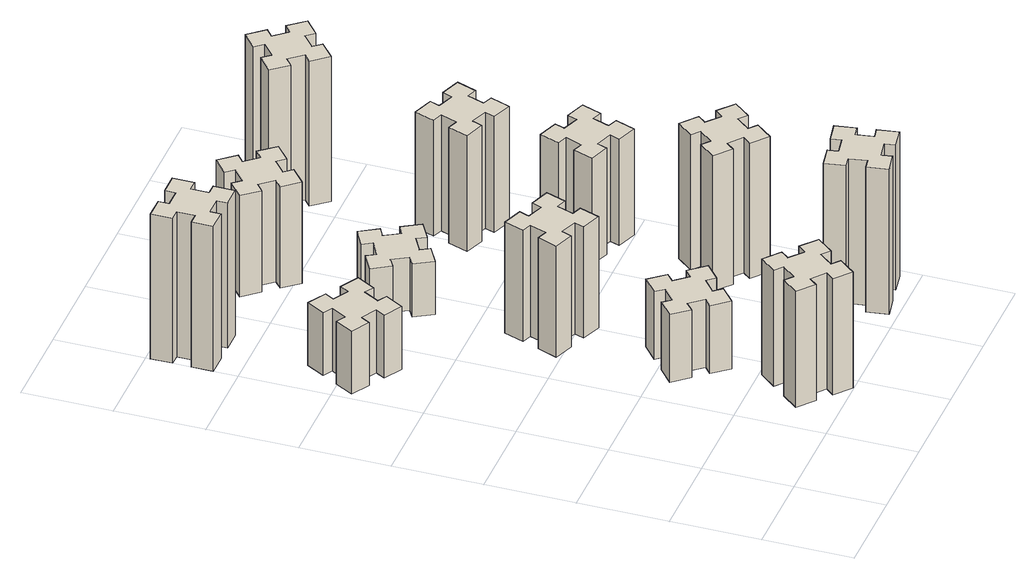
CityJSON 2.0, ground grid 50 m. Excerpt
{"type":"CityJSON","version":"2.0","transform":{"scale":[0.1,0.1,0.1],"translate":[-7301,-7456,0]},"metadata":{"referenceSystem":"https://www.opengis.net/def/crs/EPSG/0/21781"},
"CityObjects":{
"building1":{"type":"Building","attributes":{"class":"1000","function":"1000","usage":"1000","yearOfConstruction":2016,"roofType":"1000","measuredHeight":72,"storeysAboveGround":30,"storeysBelowGround":0},"geometry":[{"type":"Solid","lod":"1","boundaries":[[[[0,1,2,3,4,5,6,7,8,9,10,11,12,13,14,15,16,17,18,19]],[[17,16,20,21]],[[16,15,22,20]],[[15,14,23,22]],[[14,13,24,23]],[[13,12,25,24]],[[12,11,26,25]],[[11,10,27,26]],[[10,9,28,27]],[[9,8,29,28]],[[8,7,30,29]],[[7,6,31,30]],[[6,5,32,31]],[[5,4,33,32]],[[4,3,34,33]],[[3,2,35,34]],[[2,1,36,35]],[[1,0,37,36]],[[0,19,38,37]],[[19,18,39,38]],[[18,17,21,39]],[[24,25,26,27,28,29,30,31,32,33,34,35,36,37,38,39,21,20,22,23]]]]}]},
"building2":{"type":"Building","attributes":{"class":"1000","function":"1000","usage":"1000","yearOfConstruction":2016,"roofType":"1000","measuredHeight":39,"storeysAboveGround":30,"storeysBelowGround":0},"geometry":[{"type":"Solid","lod":"1","boundaries":[[[[40,41,42,43,44,45,46,47,48,49,50,51,52,53,54,55,56,57,58,59]],[[57,56,60,61]],[[56,55,62,60]],[[55,54,63,62]],[[54,53,64,63]],[[53,52,65,64]],[[52,51,66,65]],[[51,50,67,66]],[[50,49,68,67]],[[49,48,69,68]],[[48,47,70,69]],[[47,46,71,70]],[[46,45,72,71]],[[45,44,73,72]],[[44,43,74,73]],[[43,42,75,74]],[[42,41,76,75]],[[41,40,77,76]],[[40,59,78,77]],[[59,58,79,78]],[[58,57,61,79]],[[64,65,66,67,68,69,70,71,72,73,74,75,76,77,78,79,61,60,62,63]]]]}]},
"building3":{"type":"Building","attributes":{"class":"1000","function":"1000","usage":"1000","yearOfConstruction":2016,"roofType":"1000","measuredHeight":90,"storeysAboveGround":30,"storeysBelowGround":0},"geometry":[{"type":"Solid","lod":"1","boundaries":[[[[80,81,82,83,84,85,86,87,88,89,90,91,92,93,94,95,96,97,98,99]],[[97,96,100,101]],[[96,95,102,100]],[[95,94,103,102]],[[94,93,104,103]],[[93,92,105,104]],[[92,91,106,105]],[[91,90,107,106]],[[90,89,108,107]],[[89,88,109,108]],[[88,87,110,109]],[[87,86,111,110]],[[86,85,112,111]],[[85,84,113,112]],[[84,83,114,113]],[[83,82,115,114]],[[82,81,116,115]],[[81,80,117,116]],[[80,99,118,117]],[[99,98,119,118]],[[98,97,101,119]],[[104,105,106,107,108,109,110,111,112,113,114,115,116,117,118,119,101,100,102,103]]]]}]},
"building4":{"type":"Building","attributes":{"class":"1000","function":"1000","usage":"1000","yearOfConstruction":2016,"roofType":"1000","measuredHeight":42,"storeysAboveGround":30,"storeysBelowGround":0},"geometry":[{"type":"Solid","lod":"1","boundaries":[[[[120,121,122,123,124,125,126,127,128,129,130,131,132,133,134,135,136,137,138,139]],[[137,136,140,141]],[[136,135,142,140]],[[135,134,143,142]],[[134,133,144,143]],[[133,132,145,144]],[[132,131,146,145]],[[131,130,147,146]],[[130,129,148,147]],[[129,128,149,148]],[[128,127,150,149]],[[127,126,151,150]],[[126,125,152,151]],[[125,124,153,152]],[[124,123,154,153]],[[123,122,155,154]],[[122,121,156,155]],[[121,120,157,156]],[[120,139,158,157]],[[139,138,159,158]],[[138,137,141,159]],[[144,145,146,147,148,149,150,151,152,153,154,155,156,157,158,159,141,140,142,143]]]]}]},
"building5":{"type":"Building","attributes":{"class":"1000","function":"1000","usage":"1000","yearOfConstruction":2016,"roofType":"1000","measuredHeight":69,"storeysAboveGround":30,"storeysBelowGround":0},"geometry":[{"type":"Solid","lod":"1","boundaries":[[[[160,161,162,163,164,165,166,167,168,169,170,171,172,173,174,175,176,177,178,179]],[[177,176,180,181]],[[176,175,182,180]],[[175,174,183,182]],[[174,173,184,183]],[[173,172,185,184]],[[172,171,186,185]],[[171,170,187,186]],[[170,169,188,187]],[[169,168,189,188]],[[168,167,190,189]],[[167,166,191,190]],[[166,165,192,191]],[[165,164,193,192]],[[164,163,194,193]],[[163,162,195,194]],[[162,161,196,195]],[[161,160,197,196]],[[160,179,198,197]],[[179,178,199,198]],[[178,177,181,199]],[[184,185,186,187,188,189,190,191,192,193,194,195,196,197,198,199,181,180,182,183]]]]}]},
"building6":{"type":"Building","attributes":{"class":"1000","function":"1000","usage":"1000","yearOfConstruction":2016,"roofType":"1000","measuredHeight":33,"storeysAboveGround":30,"storeysBelowGround":0},"geometry":[{"type":"Solid","lod":"1","boundaries":[[[[200,201,202,203,204,205,206,207,208,209,210,211,212,213,214,215,216,217,218,219]],[[217,216,220,221]],[[216,215,222,220]],[[215,214,223,222]],[[214,213,224,223]],[[213,212,225,224]],[[212,211,226,225]],[[211,210,227,226]],[[210,209,228,227]],[[209,208,229,228]],[[208,207,230,229]],[[207,206,231,230]],[[206,205,232,231]],[[205,204,233,232]],[[204,203,234,233]],[[203,202,235,234]],[[202,201,236,235]],[[201,200,237,236]],[[200,219,238,237]],[[219,218,239,238]],[[218,217,221,239]],[[224,225,226,227,228,229,230,231,232,233,234,235,236,237,238,239,221,220,222,223]]]]}]},
"building7":{"type":"Building","attributes":{"class":"1000","function":"1000","usage":"1000","yearOfConstruction":2016,"roofType":"1000","measuredHeight":90,"storeysAboveGround":30,"storeysBelowGround":0},"geometry":[{"type":"Solid","lod":"1","boundaries":[[[[240,241,242,243,244,245,246,247,248,249,250,251,252,253,254,255,256,257,258,259]],[[257,256,260,261]],[[256,255,262,260]],[[255,254,263,262]],[[254,253,264,263]],[[253,252,265,264]],[[252,251,266,265]],[[251,250,267,266]],[[250,249,268,267]],[[249,248,269,268]],[[248,247,270,269]],[[247,246,271,270]],[[246,245,272,271]],[[245,244,273,272]],[[244,243,274,273]],[[243,242,275,274]],[[242,241,276,275]],[[241,240,277,276]],[[240,259,278,277]],[[259,258,279,278]],[[258,257,261,279]],[[264,265,266,267,268,269,270,271,272,273,274,275,276,277,278,279,261,260,262,263]]]]}]},
"building8":{"type":"Building","attributes":{"class":"1000","function":"1000","usage":"1000","yearOfConstruction":2016,"roofType":"1000","measuredHeight":63,"storeysAboveGround":30,"storeysBelowGround":0},"geometry":[{"type":"Solid","lod":"1","boundaries":[[[[280,281,282,283,284,285,286,287,288,289,290,291,292,293,294,295,296,297,298,299]],[[297,296,300,301]],[[296,295,302,300]],[[295,294,303,302]],[[294,293,304,303]],[[293,292,305,304]],[[292,291,306,305]],[[291,290,307,306]],[[290,289,308,307]],[[289,288,309,308]],[[288,287,310,309]],[[287,286,311,310]],[[286,285,312,311]],[[285,284,313,312]],[[284,283,314,313]],[[283,282,315,314]],[[282,281,316,315]],[[281,280,317,316]],[[280,299,318,317]],[[299,298,319,318]],[[298,297,301,319]],[[304,305,306,307,308,309,310,311,312,313,314,315,316,317,318,319,301,300,302,303]]]]}]},
"building9":{"type":"Building","attributes":{"class":"1000","function":"1000","usage":"1000","yearOfConstruction":2016,"roofType":"1000","measuredHeight":84,"storeysAboveGround":30,"storeysBelowGround":0},"geometry":[{"type":"Solid","lod":"1","boundaries":[[[[320,321,322,323,324,325,326,327,328,329,330,331,332,333,334,335,336,337,338,339]],[[337,336,340,341]],[[336,335,342,340]],[[335,334,343,342]],[[334,333,344,343]],[[333,332,345,344]],[[332,331,346,345]],[[331,330,347,346]],[[330,329,348,347]],[[329,328,349,348]],[[328,327,350,349]],[[327,326,351,350]],[[326,325,352,351]],[[325,324,353,352]],[[324,323,354,353]],[[323,322,355,354]],[[322,321,356,355]],[[321,320,357,356]],[[320,339,358,357]],[[339,338,359,358]],[[338,337,341,359]],[[344,345,346,347,348,349,350,351,352,353,354,355,356,357,358,359,341,340,342,343]]]]}]},
"building10":{"type":"Building","attributes":{"class":"1000","function":"1000","usage":"1000","yearOfConstruction":2016,"roofType":"1000","measuredHeight":66,"storeysAboveGround":30,"storeysBelowGround":0},"geometry":[{"type":"Solid","lod":"1","boundaries":[[[[360,361,362,363,364,365,366,367,368,369,370,371,372,373,374,375,376,377,378,379]],[[377,376,380,381]],[[376,375,382,380]],[[375,374,383,382]],[[374,373,384,383]],[[373,372,385,384]],[[372,371,386,385]],[[371,370,387,386]],[[370,369,388,387]],[[369,368,389,388]],[[368,367,390,389]],[[367,366,391,390]],[[366,365,392,391]],[[365,364,393,392]],[[364,363,394,393]],[[363,362,395,394]],[[362,361,396,395]],[[361,360,397,396]],[[360,379,398,397]],[[379,378,399,398]],[[378,377,381,399]],[[384,385,386,387,388,389,390,391,392,393,394,395,396,397,398,399,381,380,382,383]]]]}]},
"building11":{"type":"Building","attributes":{"class":"1000","function":"1000","usage":"1000","yearOfConstruction":2016,"roofType":"1000","measuredHeight":72,"storeysAboveGround":30,"storeysBelowGround":0},"geometry":[{"type":"Solid","lod":"1","boundaries":[[[[400,401,402,403,404,405,406,407,408,409,410,411,412,413,414,415,416,417,418,419]],[[417,416,420,421]],[[416,415,422,420]],[[415,414,423,422]],[[414,413,424,423]],[[413,412,425,424]],[[412,411,426,425]],[[411,410,427,426]],[[410,409,428,427]],[[409,408,429,428]],[[408,407,430,429]],[[407,406,431,430]],[[406,405,432,431]],[[405,404,433,432]],[[404,403,434,433]],[[403,402,435,434]],[[402,401,436,435]],[[401,400,437,436]],[[400,419,438,437]],[[419,418,439,438]],[[418,417,421,439]],[[424,425,426,427,428,429,430,431,432,433,434,435,436,437,438,439,421,420,422,423]]]]}]},
"building12":{"type":"Building","attributes":{"class":"1000","function":"1000","usage":"1000","yearOfConstruction":2016,"roofType":"1000","measuredHeight":90,"storeysAboveGround":30,"storeysBelowGround":0},"geometry":[{"type":"Solid","lod":"1","boundaries":[[[[440,441,442,443,444,445,446,447,448,449,450,451,452,453,454,455,456,457,458,459]],[[457,456,460,461]],[[456,455,462,460]],[[455,454,463,462]],[[454,453,464,463]],[[453,452,465,464]],[[452,451,466,465]],[[451,450,467,466]],[[450,449,468,467]],[[449,448,469,468]],[[448,447,470,469]],[[447,446,471,470]],[[446,445,472,471]],[[445,444,473,472]],[[444,443,474,473]],[[443,442,475,474]],[[442,441,476,475]],[[441,440,477,476]],[[440,459,478,477]],[[459,458,479,478]],[[458,457,461,479]],[[464,465,466,467,468,469,470,471,472,473,474,475,476,477,478,479,461,460,462,463]]]]}]}
},
"vertices":[
[806,193,0],[883,129,0],[844,83,0],[936,6,0],[1013,98,0],[967,136,0],[1032,213,0],[1078,174,0],[1155,266,0],[1063,343,0],[1024,297,0],[948,362,0],[986,408,0],[894,485,0],[817,393,0],[863,354,0],[799,278,0],[753,316,0],[676,224,0],[768,147,0],[799,278,720],[753,316,720],[863,354,720],[817,393,720],[894,485,720],[986,408,720],[948,362,720],[1024,297,720],[1063,343,720],[1155,266,720],[1078,174,720],[1032,213,720],[967,136,720],[1013,98,720],[936,6,720],[844,83,720],[883,129,720],[806,193,720],[768,147,720],[676,224,720],
[346,2367,0],[396,2454,0],[448,2424,0],[508,2528,0],[404,2588,0],[374,2536,0],[287,2586,0],[317,2638,0],[213,2698,0],[153,2594,0],[205,2564,0],[155,2477,0],[103,2507,0],[43,2403,0],[147,2343,0],[177,2395,0],[264,2345,0],[234,2293,0],[338,2233,0],[398,2337,0],[264,2345,390],[234,2293,390],[177,2395,390],[147,2343,390],[43,2403,390],[103,2507,390],[155,2477,390],[205,2564,390],[153,2594,390],[213,2698,390],[317,2638,390],[287,2586,390],[374,2536,390],[404,2588,390],[508,2528,390],[448,2424,390],[396,2454,390],[346,2367,390],[398,2337,390],[338,2233,390],
[285,3255,0],[285,3355,0],[345,3355,0],[345,3475,0],[225,3475,0],[225,3415,0],[125,3415,0],[125,3475,0],[5,3475,0],[5,3355,0],[65,3355,0],[65,3255,0],[5,3255,0],[5,3135,0],[125,3135,0],[125,3195,0],[225,3195,0],[225,3135,0],[345,3135,0],[345,3255,0],[225,3195,900],[225,3135,900],[125,3195,900],[125,3135,900],[5,3135,900],[5,3255,900],[65,3255,900],[65,3355,900],[5,3355,900],[5,3475,900],[125,3475,900],[125,3415,900],[225,3415,900],[225,3475,900],[345,3475,900],[345,3355,900],[285,3355,900],[285,3255,900],[345,3255,900],[345,3135,900],
[883,1002,0],[806,937,0],[768,983,0],[676,906,0],[753,814,0],[799,853,0],[863,776,0],[817,738,0],[894,646,0],[986,723,0],[948,769,0],[1024,833,0],[1063,787,0],[1155,864,0],[1078,956,0],[1032,918,0],[967,994,0],[1013,1033,0],[936,1125,0],[844,1048,0],[967,994,420],[1013,1033,420],[1032,918,420],[1078,956,420],[1155,864,420],[1063,787,420],[1024,833,420],[948,769,420],[986,723,420],[894,646,420],[817,738,420],[863,776,420],[799,853,420],[753,814,420],[676,906,420],[768,983,420],[806,937,420],[883,1002,420],[844,1048,420],[936,1125,420],
[1002,1541,0],[1036,1635,0],[1092,1614,0],[1133,1727,0],[1020,1768,0],[1000,1712,0],[906,1746,0],[927,1802,0],[814,1843,0],[773,1730,0],[829,1710,0],[795,1616,0],[739,1637,0],[697,1524,0],[810,1483,0],[831,1539,0],[925,1505,0],[904,1449,0],[1017,1407,0],[1058,1520,0],[925,1505,690],[904,1449,690],[831,1539,690],[810,1483,690],[697,1524,690],[739,1637,690],[795,1616,690],[829,1710,690],[773,1730,690],[814,1843,690],[927,1802,690],[906,1746,690],[1000,1712,690],[1020,1768,690],[1133,1727,690],[1092,1614,690],[1036,1635,690],[1002,1541,690],[1058,1520,690],[1017,1407,690],
[795,2454,0],[845,2367,0],[793,2337,0],[853,2233,0],[957,2293,0],[927,2345,0],[1014,2395,0],[1044,2343,0],[1148,2403,0],[1088,2507,0],[1036,2477,0],[986,2564,0],[1038,2594,0],[978,2698,0],[874,2638,0],[904,2586,0],[817,2536,0],[787,2588,0],[683,2528,0],[743,2424,0],[817,2536,330],[787,2588,330],[904,2586,330],[874,2638,330],[978,2698,330],[1038,2594,330],[986,2564,330],[1036,2477,330],[1088,2507,330],[1148,2403,330],[1044,2343,330],[1014,2395,330],[927,2345,330],[957,2293,330],[853,2233,330],[793,2337,330],[845,2367,330],[795,2454,330],[743,2424,330],[683,2528,330],
[1785,362,0],[1687,345,0],[1677,404,0],[1558,383,0],[1579,265,0],[1638,275,0],[1656,177,0],[1597,167,0],[1617,48,0],[1736,69,0],[1725,128,0],[1824,146,0],[1834,87,0],[1952,107,0],[1931,226,0],[1872,215,0],[1855,314,0],[1914,324,0],[1893,442,0],[1775,421,0],[1855,314,900],[1914,324,900],[1872,215,900],[1931,226,900],[1952,107,900],[1834,87,900],[1824,146,900],[1725,128,900],[1736,69,900],[1617,48,900],[1597,167,900],[1656,177,900],[1638,275,900],[1579,265,900],[1558,383,900],[1677,404,900],[1687,345,900],[1785,362,900],[1775,421,900],[1893,442,900],
[1032,3238,0],[967,3314,0],[1013,3353,0],[936,3445,0],[844,3368,0],[883,3322,0],[806,3257,0],[768,3303,0],[676,3226,0],[753,3134,0],[799,3173,0],[863,3096,0],[817,3058,0],[894,2966,0],[986,3043,0],[948,3089,0],[1024,3153,0],[1063,3107,0],[1155,3184,0],[1078,3276,0],[1024,3153,630],[1063,3107,630],[948,3089,630],[986,3043,630],[894,2966,630],[817,3058,630],[863,3096,630],[799,3173,630],[753,3134,630],[676,3226,630],[768,3303,630],[806,3257,630],[883,3322,630],[844,3368,630],[936,3445,630],[1013,3353,630],[967,3314,630],[1032,3238,630],[1078,3276,630],[1155,3184,630],
[1807,876,0],[1872,953,0],[1918,914,0],[1995,1006,0],[1903,1083,0],[1864,1037,0],[1788,1102,0],[1826,1148,0],[1734,1225,0],[1657,1133,0],[1703,1094,0],[1639,1018,0],[1593,1056,0],[1516,964,0],[1608,887,0],[1646,933,0],[1723,869,0],[1684,823,0],[1776,746,0],[1853,838,0],[1723,869,840],[1684,823,840],[1646,933,840],[1608,887,840],[1516,964,840],[1593,1056,840],[1639,1018,840],[1703,1094,840],[1657,1133,840],[1734,1225,840],[1826,1148,840],[1788,1102,840],[1864,1037,840],[1903,1083,840],[1995,1006,840],[1918,914,840],[1872,953,840],[1807,876,840],[1853,838,840],[1776,746,840],
[1840,1812,0],[1746,1846,0],[1767,1902,0],[1654,1943,0],[1613,1830,0],[1669,1810,0],[1635,1716,0],[1579,1737,0],[1537,1624,0],[1650,1583,0],[1671,1639,0],[1765,1605,0],[1744,1549,0],[1857,1507,0],[1898,1620,0],[1842,1641,0],[1876,1735,0],[1932,1714,0],[1973,1827,0],[1860,1868,0],[1876,1735,660],[1932,1714,660],[1842,1641,660],[1898,1620,660],[1857,1507,660],[1744,1549,660],[1765,1605,660],[1671,1639,660],[1650,1583,660],[1537,1624,660],[1579,1737,660],[1635,1716,660],[1669,1810,660],[1613,1830,660],[1654,1943,660],[1767,1902,660],[1746,1846,660],[1840,1812,660],[1860,1868,660],[1973,1827,660],
[1740,2452,0],[1646,2486,0],[1667,2542,0],[1554,2583,0],[1513,2470,0],[1569,2450,0],[1535,2356,0],[1479,2377,0],[1437,2264,0],[1550,2223,0],[1571,2279,0],[1665,2245,0],[1644,2189,0],[1757,2147,0],[1798,2260,0],[1742,2281,0],[1776,2375,0],[1832,2354,0],[1873,2467,0],[1760,2508,0],[1776,2375,720],[1832,2354,720],[1742,2281,720],[1798,2260,720],[1757,2147,720],[1644,2189,720],[1665,2245,720],[1571,2279,720],[1550,2223,720],[1437,2264,720],[1479,2377,720],[1535,2356,720],[1569,2450,720],[1513,2470,720],[1554,2583,720],[1667,2542,720],[1646,2486,720],[1740,2452,720],[1760,2508,720],[1873,2467,720],
[1539,3273,0],[1603,3196,0],[1557,3158,0],[1634,3066,0],[1726,3143,0],[1688,3189,0],[1764,3253,0],[1803,3207,0],[1895,3284,0],[1818,3376,0],[1772,3338,0],[1707,3414,0],[1753,3453,0],[1676,3545,0],[1584,3468,0],[1623,3422,0],[1546,3357,0],[1508,3403,0],[1416,3326,0],[1493,3234,0],[1546,3357,900],[1508,3403,900],[1623,3422,900],[1584,3468,900],[1676,3545,900],[1753,3453,900],[1707,3414,900],[1772,3338,900],[1818,3376,900],[1895,3284,900],[1803,3207,900],[1764,3253,900],[1688,3189,900],[1726,3143,900],[1634,3066,900],[1557,3158,900],[1603,3196,900],[1539,3273,900],[1493,3234,900],[1416,3326,900]
]}
